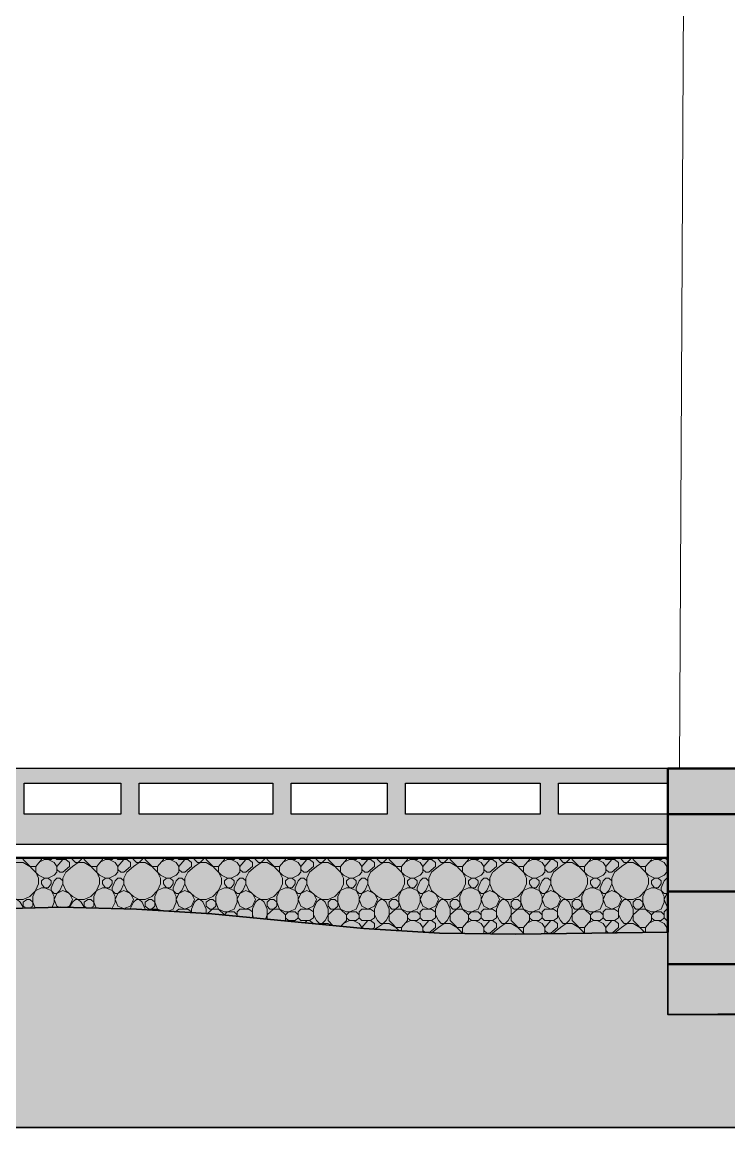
# Model space of a CAD drawing. Header units: millimetres. Extents: x 522330 to 539110, y -796875 to -790495.
# Drawn here: x 525362 to 527682, y -796875 to -793246 of the extents above; entities that cross this region are included whole.
import ezdxf

# ---------------------------------------------------------------- set-up
doc = ezdxf.new("R2010")
doc.units = ezdxf.units.MM
doc.layers.add('A-BAS-___-___-EXI', color=250, linetype='Continuous', lineweight=35)
doc.layers.add('A-POR-___-___-EXI', color=250, linetype='Continuous', lineweight=25)

msp = doc.modelspace()

# ---------------------------------------------------------------- hatches: boundary and pattern name
at = {"layer": 'A-BAS-___-___-EXI', "transparency": 33554636}
msp.add_hatch(color=9, dxfattribs=at).paths.add_polyline_path([(527973.9, -796503.6), (527973.9, -796233.5), (528971.7, -796173.1), (529470.6, -796154), (530000.1, -796154.6), (530468.4, -796163.6), (531466.2, -796195.3), (531965.1, -796198.5), (531965.1, -796500.4), (532457.7, -796500.4), (532457.7, -796198.5), (532956.6, -796220.8), (533455.5, -796230.3), (533954.3, -796217.6), (534453.2, -796185.8), (535023.1, -796139.1), (535203.2, -796125.4), (535451, -796112.7), (535702.1, -796112.7), (535949.9, -796128.6), (536197.8, -796163.6), (536442.5, -796208), (536442.5, -796503.6), (536935, -796500.4), (536935, -795696.4), (536442.5, -795696.4), (536442.5, -795988.8), (532457.7, -795988.8), (532457.7, -795918.1), (532456.4, -795842.6), (532457.7, -795842.6), (532457.7, -795696.4), (531965.1, -795696.4), (531965.1, -795988.8), (527973.9, -795988.8), (527973.9, -795696.4), (527481.4, -795696.4), (527481.4, -795988.8), (523493.4, -795988.8), (523493.4, -795674.2), (523000.8, -795674.2), (523000.8, -796481.3), (523507, -796478.1), (523503.2, -796255.3), (523992.3, -796236.6), (524491.2, -796208), (524990.1, -796169.9), (525237.9, -796157.2), (525489, -796150.9), (525736.8, -796157.2), (525984.7, -796173.1), (526483.6, -796220.8), (526731.5, -796236.6), (526982.5, -796239.8), (527481.4, -796233.5), (527481.4, -796503.6), (527488.6, -796503.6)])
at = {"layer": 'A-BAS-___-___-EXI'}
for points in [[(530000.1, -796873.8), (539110.4, -796873.8), (539110.4, -796116.5), (538736.8, -796090.5), (538485.7, -796068.2), (538117.1, -796061.9), (537815.2, -796071.4), (537624.6, -796090.5), (537608.7, -796020.6), (537510.2, -796020.6), (537341.8, -796023.7), (537157.5, -796033.3), (536979.5, -796026.9), (536935, -796009.1), (536935, -796500.4), (536442.5, -796503.6), (536442.5, -796208), (536197.8, -796163.6), (535949.9, -796128.6), (535702.1, -796112.7), (535451, -796112.7), (535203.2, -796125.4), (534952.1, -796144.5), (534453.2, -796185.8), (533954.3, -796217.6), (533455.5, -796230.3), (532956.6, -796220.8), (532457.7, -796198.5), (532457.7, -796500.4), (531965.1, -796503.6), (531965.1, -796198.5), (531466.2, -796195.3), (530468.4, -796163.6), (529969.5, -796154), (529470.6, -796154), (528971.7, -796173.1), (527973.9, -796233.5), (527973.9, -796503.6), (527481.4, -796503.6), (527481.4, -796233.5), (526982.5, -796239.8), (526731.5, -796236.6), (526483.6, -796220.8), (525984.7, -796173.1), (525736.8, -796157.2), (525489, -796150.9), (525237.9, -796157.2), (524977.1, -796170.9), (524491.2, -796208), (523992.3, -796236.6), (523503.2, -796255.3), (523507, -796478.1), (523000.8, -796481.3), (523000.8, -795988.8), (522921.4, -796017.4), (522845.1, -796030.1), (522768.9, -796020.6), (522613.2, -796023.7), (522578.2, -796014.2), (522511.5, -796014.2), (522387.6, -795963.4), (522359, -795953.8), (522330.4, -795953.8), (522330.4, -796873.8), (527488.6, -796873.8)], [(527925.9, -796503.6), (527973.9, -796503.6), (527973.9, -796500.4), (527488.6, -796503.6)]]:
    msp.add_hatch(color=253, dxfattribs=at).paths.add_polyline_path(points)
at = {"layer": 'A-POR-___-___-EXI', "true_color": 0xc19a82}
h = msp.add_hatch(color=33, dxfattribs=at)
h.paths.add_polyline_path([(524977.1, -795944.3), (527481.4, -795944.3), (527481.4, -795845.8), (527122.3, -795845.8), (527122.3, -795744.1), (527481.4, -795744.1), (527481.4, -795696.4), (523493.8, -795696.4), (523494.6, -795744.1), (523556.9, -795744.1), (523556.9, -795845.8), (523496.3, -795845.8), (523498, -795944.3), (523721.4, -795944.3)])
h.paths.add_polyline_path([(525686, -795845.8), (525368.2, -795845.8), (525368.2, -795744.1), (525686, -795744.1)])
h.paths.add_polyline_path([(523721.4, -795845.8), (523617.3, -795845.8), (523617.3, -795744.1), (523931.9, -795744.1), (523931.9, -795845.8)])
h.paths.add_polyline_path([(524869.3, -795845.8), (524869.3, -795744.1), (525307.9, -795744.1), (525307.9, -795845.8), (524977.1, -795845.8)])
h.paths.add_polyline_path([(526620.2, -795845.8), (526620.2, -795744.1), (527061.9, -795744.1), (527061.9, -795845.8)])
h.paths.add_polyline_path([(526245.3, -795845.8), (526245.3, -795744.1), (526559.9, -795744.1), (526559.9, -795845.8)])
h.paths.add_polyline_path([(524494.4, -795845.8), (524494.4, -795744.1), (524809, -795744.1), (524809, -795845.8)])
h.paths.add_polyline_path([(523992.3, -795845.8), (523992.3, -795744.1), (524434, -795744.1), (524434, -795845.8)])
h.paths.add_polyline_path([(525746.4, -795845.8), (525746.4, -795744.1), (526184.9, -795744.1), (526184.9, -795845.8)])

# ---------------------------------------------------------------- linework, layer by layer
at = {"layer": 'A-BAS-___-___-EXI', "color": 253, "lineweight": 9}
for p, q in [((527519.5, -795696.4), (527481.4, -795696.4)), ((526502.7, -796222), (526502.7, -796220.8))]:
    msp.add_line(p, q, dxfattribs=at)
at = {"layer": 'A-BAS-___-___-EXI'}
for p, q in [((527481.4, -795744.1), (527481.4, -795845.8)), ((525489, -796150.9), (525237.9, -796157.2)), ((525237.9, -796157.2), (525489, -796150.9)), ((525736.8, -796157.2), (525489, -796150.9)), ((525489, -796150.9), (525736.8, -796157.2)), ((525984.7, -796173.1), (525736.8, -796157.2)), ((525736.8, -796157.2), (525984.7, -796173.1)), ((526483.6, -796220.8), (525984.7, -796173.1)), ((525984.7, -796173.1), (526483.6, -796220.8))]:
    msp.add_line(p, q, dxfattribs=at)
at = {"layer": 'A-BAS-___-___-EXI', "color": 8, "lineweight": 50}
for p, q in [((527973.9, -795845.8), (527481.4, -795845.8)), ((527481.4, -796100), (527973.9, -796100)), ((527973.9, -796338.3), (527481.4, -796338.3))]:
    msp.add_line(p, q, dxfattribs=at)
at = {"layer": 'A-BAS-___-___-EXI', "color": 9, "lineweight": 9}
for p, q in [((525415.9, -796004.7), (525435, -795995.1)), ((525616.1, -796004.7), (525635.2, -795995.1)), ((525816.3, -796004.7), (525835.3, -795995.1)), ((526016.5, -796004.7), (526035.5, -795995.1)), ((526216.7, -796004.7), (526235.7, -795995.1)), ((526416.9, -796004.7), (526435.9, -795995.1)), ((526617.1, -796004.7), (526636.1, -795995.1)), ((526817.3, -796004.7), (526836.3, -795995.1)), ((527017.5, -796004.7), (527036.5, -795995.1)), ((527217.6, -796004.7), (527236.7, -795995.1)), ((527319, -796004.5), (527306.6, -795995.1)), ((527408.3, -796017.4), (527427.1, -795995.5)), ((527417.8, -796004.7), (527436.9, -795995.1)), ((527427.4, -795993.2), (527427.4, -795988.8)), ((527430.6, -795988.8), (527434.4, -795992.6)), ((527464.1, -795990.2), (527465.5, -795988.8)), ((527097.3, -796036.1), (527118, -796018.3)), ((527128.7, -796017.4), (527147.7, -796004.7)), ((527481.4, -796030.1), (527478.2, -796026.9)), ((526435.9, -796055.5), (526448.6, -796055.5)), ((526636.1, -796055.5), (526648.8, -796055.5)), ((526648.8, -796055.5), (526667.9, -796046)), ((527036.5, -796055.5), (527049.2, -796055.5)), ((527436.9, -796055.5), (527449.6, -796055.5)), ((526588.5, -796115.9), (526607.5, -796096.8)), ((526118.2, -796185.8), (526118.2, -796157.2)), ((526121.3, -796185.8), (526118.2, -796176.3)), ((526234.1, -796196.9), (526235.7, -796195.3)), ((526254.8, -796198.5), (526248.4, -796195.3)), ((526291.4, -796202.4), (526296.1, -796195.3)), ((526318.4, -796204.9), (526305.6, -796195.3)), ((526416.9, -796204.9), (526435.9, -796195.3)), ((526617.1, -796204.9), (526636.1, -796195.3)), ((526817.3, -796204.9), (526836.3, -796195.3)), ((527017.5, -796204.9), (527036.5, -796195.3)), ((527217.6, -796204.9), (527236.7, -796195.3)), ((527417.8, -796204.9), (527436.9, -796195.3)), ((526683.8, -796233.5), (526677.4, -796227.1)), ((527278, -796227.1), (527286.9, -796235.9)), ((527481.4, -796230.3), (527478.2, -796227.1))]:
    msp.add_line(p, q, dxfattribs=at)
at = {"layer": 'A-BAS-___-___-EXI', "color": 32, "lineweight": 9}
for p, q in [((525469.9, -796875.4), (525469.9, -796873.8)), ((525867.1, -796875.4), (525867.1, -796873.8)), ((525984.7, -796875.4), (525984.7, -796873.8)), ((526105.5, -796875.4), (526105.5, -796873.8)), ((526502.7, -796875.4), (526502.7, -796873.8)), ((526620.2, -796875.4), (526620.2, -796873.8)), ((526741, -796875.4), (526741, -796873.8)), ((527138.2, -796875.4), (527138.2, -796873.8)), ((527255.8, -796875.4), (527255.8, -796873.8)), ((527376.5, -796875.4), (527376.5, -796873.8))]:
    msp.add_line(p, q, dxfattribs=at)
at = {"layer": 'A-BAS-___-___-EXI'}
for points in [[(527481.4, -795944.3), (527481.4, -795988.8), (523493.4, -795988.8), (523493.4, -795674.2), (523000.8, -795674.2), (523000.8, -796481.3), (523507, -796478.1), (523503.2, -796255.3), (523992.3, -796236.6)], [(532457.7, -795842.6), (532457.7, -795696.4), (531965.1, -795696.4), (531965.1, -795988.8), (527973.9, -795988.8), (527973.9, -795696.4), (527481.4, -795696.4)], [(522613.2, -796023.7), (522578.2, -796014.2), (522511.5, -796014.2), (522387.6, -795963.4), (522359, -795953.8), (522330.4, -795953.8), (522330.4, -796873.8), (539110.4, -796873.8), (539110.4, -796116.5), (538736.8, -796090.5)], [(526982.5, -796239.8), (527481.4, -796233.5), (527481.4, -796503.6), (527973.9, -796503.6), (527973.9, -796233.5), (528971.7, -796173.1)], [(528971.7, -796173.1), (527973.9, -796233.5), (527973.9, -796500.4), (527481.4, -796503.6), (527481.4, -796233.5), (526982.5, -796239.8)], [(526483.6, -796220.8), (526731.5, -796236.6), (526982.5, -796239.8)], [(526982.5, -796239.8), (526731.5, -796236.6), (526483.6, -796220.8)]]:
    msp.add_lwpolyline(points, dxfattribs=at)
at = {"layer": 'A-BAS-___-___-EXI', "color": 8, "lineweight": 50, "flags": 128}
for points in [[(523000.8, -795988.8), (523000.8, -795674.2), (523051.7, -795674.2), (523000.8, -795674.2), (523000.8, -795988.8), (527481.4, -795988.8)], [(527481.4, -796233.5), (527481.4, -795988.8), (527481.4, -795944.3), (527481.4, -795845.8), (527481.4, -795744.1), (527481.4, -795696.4), (527973.9, -795696.4), (527973.9, -795988.8), (527973.9, -796233.5)]]:
    msp.add_lwpolyline(points, dxfattribs=at)
at = {"layer": 'A-BAS-___-___-EXI', "color": 9, "lineweight": 9, "flags": 128}
for points in [[(525390.5, -796150.9), (525396.8, -796147.7), (525396.8, -796115.9), (525415.9, -796074.6), (525415.9, -796055.5), (525406.4, -796036.5), (525406.4, -796017.4), (525387.3, -796017.4), (525365.1, -796004.7), (525336.5, -796004.7), (525326.9, -795995.1), (525323.7, -795988.8)], [(525460.4, -796150.9), (525466.7, -796135), (525466.7, -796115.9), (525457.2, -796096.8), (525435, -796087.3), (525425.4, -796074.6), (525425.4, -796065.1), (525435, -796055.5), (525415.9, -796046), (525365.1, -795995.1), (525365.1, -795988.8)], [(525406.4, -796017.4), (525425.4, -795995.1), (525425.4, -795988.8)], [(525431.8, -795988.8), (525435, -795995.1), (525457.2, -795995.1), (525463.6, -795988.8)], [(525435, -796055.5), (525447.7, -796055.5), (525466.7, -796046), (525476.3, -796036.5), (525476.3, -796017.4), (525495.3, -795995.1)], [(525476.3, -796017.4), (525466.7, -796004.7), (525447.7, -795995.1)], [(525495.3, -796065.1), (525485.8, -796055.5), (525476.3, -796055.5), (525466.7, -796065.1), (525457.2, -796087.3), (525457.2, -796096.8), (525466.7, -796106.4), (525476.3, -796106.4), (525485.8, -796096.8), (525495.3, -796074.6), (525495.3, -796055.5), (525504.9, -796036.5), (525527.1, -796017.4), (525546.2, -796004.7), (525555.7, -795995.1), (525558.9, -795988.8)], [(525469.9, -795988.8), (525476.3, -795995.1), (525504.9, -795995.1), (525511.2, -795988.8)], [(525476.3, -796026.9), (525485.8, -796036.5), (525495.3, -796036.5), (525517.6, -796017.4), (525517.6, -796004.7), (525504.9, -795995.1)], [(525590.7, -796150.9), (525597, -796147.7), (525597, -796115.9), (525616.1, -796074.6), (525616.1, -796055.5), (525606.6, -796036.5), (525606.6, -796017.4), (525587.5, -796017.4), (525565.2, -796004.7), (525536.6, -796004.7), (525527.1, -795995.1), (525523.9, -795988.8)], [(525565.2, -795988.8), (525565.2, -795995.1), (525616.1, -796046), (525635.2, -796055.5), (525625.6, -796065.1), (525625.6, -796074.6), (525635.2, -796087.3), (525657.4, -796096.8), (525666.9, -796106.4), (525676.5, -796106.4), (525686, -796096.8), (525695.5, -796074.6), (525695.5, -796055.5), (525705.1, -796036.5), (525727.3, -796017.4), (525746.4, -796004.7), (525755.9, -795995.1), (525759.1, -795988.8)], [(525606.6, -796017.4), (525625.6, -795995.1), (525625.6, -795988.8)], [(525632, -795988.8), (525635.2, -795995.1), (525657.4, -795995.1), (525663.8, -795988.8)], [(525635.2, -796055.5), (525647.9, -796055.5), (525666.9, -796046), (525676.5, -796036.5), (525676.5, -796017.4), (525695.5, -795995.1)], [(525676.5, -796017.4), (525666.9, -796004.7), (525647.9, -795995.1)], [(525670.1, -795988.8), (525676.5, -795995.1), (525705.1, -795995.1), (525711.4, -795988.8)], [(525676.5, -796026.9), (525686, -796036.5), (525695.5, -796036.5), (525717.8, -796017.4), (525717.8, -796004.7), (525705.1, -795995.1)], [(525717.8, -796154), (525727.3, -796135), (525736.8, -796125.4), (525765.4, -796125.4), (525787.7, -796115.9), (525806.7, -796096.8), (525825.8, -796087.3), (525848.1, -796087.3), (525857.6, -796074.6), (525857.6, -796065.1), (525848.1, -796055.5), (525867.1, -796046), (525876.7, -796036.5), (525876.7, -796017.4), (525895.7, -795995.1)], [(525784.6, -796160.3), (525797.2, -796147.7), (525797.2, -796115.9), (525816.3, -796074.6), (525816.3, -796055.5), (525806.7, -796036.5), (525806.7, -796017.4), (525787.7, -796017.4), (525765.4, -796004.7), (525736.8, -796004.7), (525727.3, -795995.1), (525724.1, -795988.8)], [(525848.1, -796055.5), (525835.3, -796055.5), (525816.3, -796046), (525765.4, -795995.1), (525765.4, -795988.8)], [(525806.7, -796017.4), (525825.8, -795995.1), (525825.8, -795988.8)], [(525832.2, -795988.8), (525835.3, -795995.1), (525857.6, -795995.1), (525863.9, -795988.8)], [(525876.7, -796017.4), (525867.1, -796004.7), (525848.1, -795995.1)], [(525895.7, -796065.1), (525886.2, -796055.5), (525876.7, -796055.5), (525867.1, -796065.1), (525857.6, -796087.3), (525857.6, -796096.8), (525867.1, -796106.4), (525876.7, -796106.4), (525886.2, -796096.8), (525895.7, -796074.6), (525895.7, -796055.5), (525905.3, -796036.5), (525927.5, -796017.4), (525946.6, -796004.7), (525956.1, -795995.1), (525959.3, -795988.8)], [(525870.3, -795988.8), (525876.7, -795995.1), (525905.3, -795995.1), (525911.6, -795988.8)], [(525876.7, -796026.9), (525886.2, -796036.5), (525895.7, -796036.5), (525918, -796017.4), (525918, -796004.7), (525905.3, -795995.1)], [(525924.3, -795988.8), (525927.5, -795995.1), (525937, -796004.7), (525965.6, -796004.7), (525987.9, -796017.4), (526006.9, -796017.4), (526006.9, -796036.5)], [(525965.6, -795988.8), (525965.6, -795995.1), (526016.5, -796046), (526035.5, -796055.5), (526026, -796065.1), (526026, -796074.6), (526035.5, -796087.3), (526057.8, -796096.8), (526057.8, -796087.3), (526067.3, -796065.1), (526076.9, -796055.5), (526086.4, -796055.5), (526095.9, -796065.1)], [(526006.9, -796017.4), (526026, -795995.1), (526026, -795988.8)], [(526032.4, -795988.8), (526035.5, -795995.1), (526057.8, -795995.1), (526064.1, -795988.8)], [(526035.5, -796055.5), (526048.3, -796055.5), (526067.3, -796046), (526076.9, -796036.5), (526076.9, -796017.4), (526095.9, -795995.1)], [(526076.9, -796017.4), (526067.3, -796004.7), (526048.3, -795995.1)], [(526070.5, -795988.8), (526076.9, -795995.1), (526105.5, -795995.1), (526111.8, -795988.8)], [(526076.9, -796026.9), (526086.4, -796036.5), (526095.9, -796036.5), (526118.2, -796017.4), (526118.2, -796004.7), (526105.5, -795995.1)], [(526095.9, -796055.5), (526105.5, -796036.5), (526127.7, -796017.4), (526146.8, -796004.7), (526156.3, -795995.1), (526159.5, -795988.8)], [(526118.4, -796156.6), (526127.7, -796135), (526137.2, -796125.4), (526165.8, -796125.4), (526188.1, -796115.9), (526207.1, -796096.8), (526226.2, -796087.3), (526248.4, -796087.3), (526258, -796074.6), (526258, -796065.1), (526248.4, -796055.5), (526267.5, -796046), (526277, -796036.5), (526277, -796017.4), (526296.1, -795995.1)], [(526197.6, -796146.9), (526197.6, -796115.9), (526216.7, -796074.6), (526216.7, -796055.5), (526207.1, -796036.5), (526207.1, -796017.4), (526188.1, -796017.4), (526165.8, -796004.7), (526137.2, -796004.7), (526127.7, -795995.1), (526124.5, -795988.8)], [(526248.4, -796055.5), (526235.7, -796055.5), (526216.7, -796046), (526165.8, -795995.1), (526165.8, -795988.8)], [(526207.1, -796017.4), (526226.2, -795995.1), (526226.2, -795988.8)], [(526226.2, -796185.8), (526235.7, -796195.3), (526258, -796195.3), (526267.5, -796185.8), (526277, -796195.3), (526305.6, -796195.3), (526318.4, -796185.8), (526318.4, -796157.2), (526327.9, -796135), (526337.4, -796125.4), (526366, -796125.4), (526388.3, -796115.9), (526407.3, -796096.8), (526426.4, -796087.3), (526448.6, -796087.3), (526458.2, -796074.6), (526458.2, -796065.1), (526448.6, -796055.5), (526467.7, -796046), (526477.2, -796036.5), (526477.2, -796017.4), (526496.3, -795995.1)], [(526232.6, -795988.8), (526235.7, -795995.1), (526258, -795995.1), (526264.3, -795988.8)], [(526277, -796017.4), (526267.5, -796004.7), (526248.4, -795995.1)], [(526270.7, -795988.8), (526277, -795995.1), (526305.6, -795995.1), (526312, -795988.8)], [(526277, -796026.9), (526286.6, -796036.5), (526296.1, -796036.5), (526318.4, -796017.4), (526318.4, -796004.7), (526305.6, -795995.1)], [(526324.7, -795988.8), (526327.9, -795995.1), (526337.4, -796004.7), (526366, -796004.7), (526388.3, -796017.4), (526407.3, -796017.4), (526407.3, -796036.5), (526416.9, -796055.5), (526416.9, -796074.6)], [(526347, -796004.7), (526356.5, -795995.1), (526359.7, -795988.8)], [(526426.4, -796074.6), (526426.4, -796065.1), (526435.9, -796055.5), (526416.9, -796046), (526366, -795995.1), (526366, -795988.8)], [(526407.3, -796017.4), (526426.4, -795995.1), (526426.4, -795988.8)], [(526432.8, -795988.8), (526435.9, -795995.1), (526458.2, -795995.1), (526464.5, -795988.8)], [(526477.2, -796017.4), (526467.7, -796004.7), (526448.6, -795995.1)], [(526559.9, -795988.8), (526556.7, -795995.1), (526547.2, -796004.7), (526528.1, -796017.4), (526505.8, -796036.5), (526496.3, -796055.5), (526496.3, -796074.6), (526486.8, -796096.8), (526477.2, -796106.4), (526467.7, -796106.4), (526458.2, -796096.8), (526458.2, -796087.6)], [(526470.9, -795988.8), (526477.2, -795995.1), (526505.8, -795995.1), (526512.2, -795988.8)], [(526477.2, -796026.9), (526486.8, -796036.5), (526496.3, -796036.5), (526518.6, -796017.4), (526518.6, -796004.7), (526505.8, -795995.1)], [(526545.6, -796205.9), (526547.2, -796204.9), (526556.7, -796195.3), (526566.2, -796176.3), (526598, -796147.7), (526598, -796115.9), (526617.1, -796074.6), (526617.1, -796055.5), (526607.5, -796036.5), (526607.5, -796017.4), (526588.5, -796017.4), (526566.2, -796004.7), (526537.6, -796004.7), (526528.1, -795995.1), (526524.9, -795988.8)], [(526607.5, -796217.6), (526626.6, -796195.3), (526626.6, -796176.3), (526636.1, -796166.7), (526658.4, -796157.2), (526667.9, -796135), (526667.9, -796115.9), (526658.4, -796096.8), (526636.1, -796087.3), (526626.6, -796074.6), (526626.6, -796065.1), (526636.1, -796055.5), (526617.1, -796046), (526566.2, -795995.1), (526566.2, -795988.8)], [(526607.5, -796017.4), (526626.6, -795995.1), (526626.6, -795988.8)], [(526632.9, -795988.8), (526636.1, -795995.1), (526658.4, -795995.1), (526664.7, -795988.8)], [(526677.4, -796017.4), (526667.9, -796004.7), (526648.8, -795995.1)], [(526667.9, -796046), (526677.4, -796036.5), (526677.4, -796017.4), (526696.5, -795995.1)], [(526671.1, -795988.8), (526677.4, -795995.1), (526706, -795995.1), (526712.4, -795988.8)], [(526677.4, -796026.9), (526687, -796036.5), (526696.5, -796036.5), (526718.7, -796017.4), (526718.7, -796004.7), (526706, -795995.1)], [(526725.1, -795988.8), (526728.3, -795995.1), (526737.8, -796004.7), (526766.4, -796004.7), (526788.7, -796017.4), (526807.7, -796017.4), (526807.7, -796036.5)], [(526747.3, -796004.7), (526756.9, -795995.1), (526760.1, -795988.8)], [(526849, -796055.5), (526836.3, -796055.5), (526817.3, -796046), (526766.4, -795995.1), (526766.4, -795988.8)], [(526807.7, -796017.4), (526826.8, -795995.1), (526826.8, -795988.8)], [(526830, -795988.8), (526836.3, -795995.1), (526858.6, -795995.1), (526864.9, -795988.8)], [(526858.6, -796065.1), (526849, -796055.5), (526868.1, -796046), (526877.6, -796036.5), (526877.6, -796017.4), (526896.7, -795995.1)], [(526877.6, -796017.4), (526868.1, -796004.7), (526849, -795995.1)], [(526868.1, -796185.8), (526877.6, -796195.3), (526906.2, -796195.3), (526918.9, -796185.8), (526918.9, -796157.2), (526928.5, -796135), (526938, -796125.4), (526966.6, -796125.4), (526988.9, -796115.9), (527007.9, -796096.8), (527027, -796087.3), (527049.2, -796087.3), (527058.8, -796074.6), (527058.8, -796065.1), (527049.2, -796055.5), (527068.3, -796046), (527077.8, -796036.5), (527077.8, -796017.4), (527096.9, -795995.1)], [(526871.3, -795988.8), (526877.6, -795995.1), (526906.2, -795995.1), (526912.6, -795988.8)], [(526896.8, -796036.3), (526918.9, -796017.4), (526918.9, -796004.7), (526906.2, -795995.1)], [(526906.2, -796238.9), (526906.2, -796236.6), (526928.5, -796217.6), (526947.5, -796204.9), (526957.1, -796195.3), (526966.6, -796176.3), (526998.4, -796147.7), (526998.4, -796115.9), (527017.5, -796074.6), (527017.5, -796055.5), (527007.9, -796036.5), (527007.9, -796017.4), (526988.9, -796017.4), (526966.6, -796004.7), (526938, -796004.7), (526928.5, -795995.1), (526925.3, -795988.8)], [(526947.5, -796004.7), (526957.1, -795995.1), (526960.3, -795988.8)], [(527017.4, -796045.9), (526966.6, -795995.1), (526966.6, -795988.8)], [(527007.9, -796017.4), (527027, -795995.1), (527027, -795988.8)], [(527030.2, -795988.8), (527036.5, -795995.1), (527058.8, -795995.1), (527065.1, -795988.8)], [(527077.8, -796017.4), (527068.3, -796004.7), (527049.2, -795995.1)], [(527071.5, -795988.8), (527077.8, -795995.1), (527106.4, -795995.1), (527112.8, -795988.8)], [(527119.1, -796017.4), (527119.1, -796004.7), (527106.4, -795995.1)], [(527125.5, -795988.8), (527128.7, -795995.1), (527138.2, -796004.7), (527166.8, -796004.7), (527188.5, -796017.1)], [(527147.7, -796004.7), (527157.3, -795995.1), (527160.4, -795988.8)], [(527166.8, -795988.8), (527166.8, -795995.1), (527217.6, -796046), (527236.7, -796055.5), (527249.4, -796055.5), (527268.5, -796046), (527278, -796036.5)], [(527208.1, -796017.4), (527227.2, -795995.1), (527227.2, -795988.8)], [(527230.4, -795988.8), (527236.7, -795995.1), (527259, -795995.1), (527265.3, -795988.8)], [(527278, -796017.4), (527268.5, -796004.7), (527249.4, -795995.1)], [(527271.7, -795988.8), (527278, -795995.1), (527306.6, -795995.1), (527313, -795988.8)], [(527278, -796036.1), (527278, -796017.4), (527297.1, -795995.1)], [(527307.7, -796235.7), (527328.9, -796217.6), (527347.9, -796204.9), (527357.5, -796195.3), (527367, -796176.3), (527398.8, -796147.7), (527398.8, -796115.9), (527417.8, -796074.6), (527417.8, -796055.5), (527408.3, -796036.5), (527408.3, -796017.4), (527389.2, -796017.4), (527367, -796004.7), (527338.4, -796004.7), (527328.9, -795995.1), (527325.7, -795988.8)], [(527360.6, -795988.8), (527357.5, -795995.1), (527347.9, -796004.7)], [(527408.3, -796217.6), (527427.4, -796195.3), (527427.4, -796176.3), (527436.9, -796166.7), (527459.1, -796157.2), (527468.7, -796135), (527468.7, -796115.9), (527459.1, -796096.8), (527436.9, -796087.3), (527427.4, -796074.6), (527427.4, -796065.1), (527436.9, -796055.5), (527417.8, -796046), (527367, -795995.1), (527367, -795988.8)], [(527436.9, -795995.1), (527459.1, -795995.1), (527463.3, -795991)], [(527478.2, -796017.4), (527468.7, -796004.7), (527449.6, -795995.1)], [(527475.1, -795992), (527478.2, -795995.1), (527481.4, -795995.1)], [(525969.9, -796172.1), (525997.4, -796147.7), (525997.4, -796115.9), (526016.5, -796074.6), (526016.5, -796055.5), (526006.9, -796036.5)], [(526267.5, -796106.4), (526277, -796106.4), (526286.6, -796096.8), (526296.1, -796074.6), (526296.1, -796055.5), (526305.6, -796036.5), (526327.9, -796017.4), (526347, -796004.7)], [(526696.1, -796064.6), (526687, -796055.5), (526677.4, -796055.5), (526667.9, -796065.1), (526658.4, -796087.3), (526658.4, -796096.8), (526667.9, -796106.4), (526677.4, -796106.4), (526687, -796096.8), (526696.5, -796074.6), (526696.5, -796055.5), (526706, -796036.5), (526728.3, -796017.4), (526747.3, -796004.7)], [(526798.2, -796147.6), (526798.2, -796115.9), (526817.3, -796074.6), (526817.3, -796055.5), (526807.7, -796036.5)], [(526868.1, -796065.1), (526858.6, -796087.3), (526858.6, -796096.8), (526868.1, -796106.4), (526877.6, -796106.4), (526887.2, -796096.8), (526896.7, -796074.6), (526896.7, -796055.5), (526906.2, -796036.5)], [(526877.6, -796026.9), (526887.2, -796036.5), (526896.7, -796036.5)], [(526907.4, -796035.5), (526928.5, -796017.4), (526947.5, -796004.7)], [(527058.8, -796087.3), (527058.8, -796096.8), (527068.3, -796106.4), (527077.8, -796106.4), (527087.4, -796096.8), (527096.9, -796074.6), (527096.9, -796055.5), (527106.4, -796036.5), (527128.6, -796017.5)], [(527078.6, -796027.7), (527087.4, -796036.5), (527096.9, -796036.5)], [(527106.4, -796238.2), (527106.4, -796236.6), (527128.7, -796217.6), (527147.7, -796204.9), (527157.3, -796195.3), (527166.8, -796176.3), (527198.6, -796147.7), (527198.6, -796115.9), (527217.6, -796074.6), (527217.6, -796055.5), (527208.1, -796036.5), (527208.1, -796017.4), (527189, -796017.4)], [(527227.2, -796185.8), (527236.7, -796195.3), (527259, -796195.3), (527268.5, -796185.8), (527278, -796195.3), (527306.6, -796195.3), (527319.3, -796185.8), (527319.3, -796157.2), (527328.9, -796135), (527338.4, -796125.4), (527367, -796125.4), (527389.2, -796115.9), (527408.3, -796096.8), (527427.4, -796087.3), (527449.6, -796087.3), (527459.1, -796074.6), (527459.1, -796065.1), (527449.6, -796055.5), (527468.7, -796046), (527478.2, -796036.5), (527478.2, -796017.4), (527481.4, -796014.2)], [(527346.9, -796005.3), (527328.9, -796017.4), (527306.6, -796036.5), (527297.1, -796055.5), (527297.1, -796074.6), (527287.6, -796096.8), (527278, -796106.4), (527268.5, -796106.4), (527259, -796096.8), (527259, -796087.3), (527268.5, -796065.1), (527277.3, -796056.2)], [(527278, -796026.9), (527287.6, -796036.5), (527297.1, -796036.5), (527319.3, -796017.4), (527319.3, -796004.7)], [(525365.1, -796150.9), (525355.5, -796135), (525346, -796125.4), (525326.9, -796115.9), (525304.7, -796096.8), (525295.1, -796074.6)], [(525317.4, -796154), (525326.9, -796135), (525336.5, -796125.4), (525365.1, -796125.4), (525387.3, -796115.9), (525406.4, -796096.8), (525425.4, -796087.3), (525447.7, -796087.3), (525457.2, -796074.6), (525457.2, -796065.1), (525447.7, -796055.5)], [(525565.2, -796150.9), (525555.7, -796135), (525546.2, -796125.4), (525527.1, -796115.9), (525504.9, -796096.8), (525495.3, -796074.6)], [(525517.6, -796150.9), (525527.1, -796135), (525536.6, -796125.4), (525565.2, -796125.4), (525587.5, -796115.9), (525606.6, -796096.8), (525625.6, -796087.3), (525647.9, -796087.3), (525657.4, -796074.6), (525657.4, -796065.1), (525647.9, -796055.5)], [(525657.4, -796154), (525666.9, -796135), (525666.9, -796115.9), (525657.4, -796096.8), (525657.4, -796087.3), (525666.9, -796065.1), (525676.5, -796055.5), (525686, -796055.5), (525695.5, -796065.1)], [(525765.4, -796157.2), (525755.9, -796135), (525746.4, -796125.4), (525727.3, -796115.9), (525705.1, -796096.8), (525695.5, -796074.6)], [(525841.7, -796163.6), (525857.6, -796157.2), (525867.1, -796135), (525867.1, -796115.9), (525857.6, -796096.8), (525835.3, -796087.3), (525825.8, -796074.6), (525825.8, -796065.1), (525835.3, -796055.5)], [(525926.7, -796115.2), (525905.3, -796096.8), (525895.7, -796074.6)], [(525918, -796168.8), (525918, -796157.2), (525927.5, -796135), (525937, -796125.4), (525965.6, -796125.4), (525987.9, -796115.9), (526006.9, -796096.8), (526026, -796087.3), (526048.3, -796087.3), (526057.8, -796074.6), (526057.8, -796065.1), (526048.3, -796055.5)], [(526035.5, -796166.7), (526057.8, -796157.2), (526067.3, -796135), (526067.3, -796115.9), (526057.8, -796096.8), (526067.3, -796106.4), (526076.9, -796106.4), (526086.4, -796096.8), (526095.9, -796074.6), (526095.9, -796055.5)], [(526127.7, -796115.9), (526105.5, -796096.8), (526095.9, -796074.6)], [(526226.2, -796195.3), (526226.2, -796176.3), (526235.7, -796166.7), (526258, -796157.2), (526267.5, -796135), (526267.5, -796115.9), (526258, -796096.8), (526235.7, -796087.3), (526226.2, -796074.6), (526226.2, -796065.1), (526235.7, -796055.5)], [(526296.1, -796065.1), (526286.6, -796055.5), (526277, -796055.5), (526267.5, -796065.1), (526258, -796087.3)], [(526327.9, -796115.9), (526305.6, -796096.8), (526296.1, -796074.6)], [(526416.5, -796075.4), (526397.8, -796115.9), (526397.8, -796147.7), (526366, -796176.3), (526356.5, -796195.3), (526347, -796204.9), (526344.4, -796207.5)], [(526408.2, -796213.6), (526426.4, -796195.3), (526426.4, -796176.3), (526435.9, -796166.7), (526458.2, -796157.2), (526467.7, -796135), (526467.7, -796115.9), (526458.2, -796096.8), (526435.9, -796087.3), (526426.4, -796074.6)], [(526458.2, -796087.3), (526467.7, -796065.1), (526477.2, -796055.5), (526486.8, -796055.5), (526496.3, -796065.1)], [(526528.1, -796115.9), (526505.8, -796096.8), (526496.3, -796074.6)], [(526608.7, -796096.3), (526626.6, -796087.3), (526648.8, -796087.3), (526658.4, -796074.6), (526658.4, -796065.1), (526649.8, -796056.4)], [(526728.3, -796115.9), (526706, -796096.8), (526696.5, -796074.6)], [(526788.7, -796115.9), (526807.7, -796096.8), (526826.8, -796087.3), (526849, -796087.3), (526858.6, -796074.6), (526858.6, -796065.5)], [(526807.7, -796217.6), (526826.8, -796195.3), (526826.8, -796176.3), (526836.3, -796166.7), (526858.6, -796157.2), (526868.1, -796135), (526868.1, -796115.9), (526858.6, -796096.8), (526836.3, -796087.3), (526826.8, -796074.6), (526826.8, -796065.1), (526836.3, -796055.5)], [(526896.7, -796065.1), (526887.2, -796055.5), (526877.6, -796055.5), (526868.9, -796064.2)], [(526957.1, -796135), (526947.5, -796125.4), (526928.5, -796115.9), (526906.2, -796096.8), (526896.7, -796074.6)], [(527007.9, -796217.6), (527027, -796195.3), (527027, -796176.3), (527036.5, -796166.7), (527058.8, -796157.2), (527068.3, -796135), (527068.3, -796115.9), (527058.8, -796096.8), (527036.5, -796087.3), (527027, -796074.6), (527027, -796065.1), (527036.5, -796055.5), (527017.5, -796046)], [(527027, -796185.8), (527036.5, -796195.3), (527058.8, -796195.3), (527068.3, -796185.8), (527077.8, -796195.3), (527106.4, -796195.3), (527119.1, -796185.8), (527119.1, -796157.2), (527128.7, -796135), (527138.2, -796125.4), (527166.8, -796125.4), (527189, -796115.9), (527208.1, -796096.8), (527227.2, -796087.3), (527249.4, -796087.3), (527259, -796074.6), (527259, -796065.1), (527249.4, -796055.5)], [(527096.9, -796065.1), (527087.4, -796055.5), (527077.8, -796055.5), (527068.3, -796065.1), (527058.9, -796087)], [(527128.7, -796115.9), (527106.4, -796096.8), (527096.9, -796074.6)], [(527208.1, -796217.6), (527227.2, -796195.3), (527227.2, -796176.3), (527236.7, -796166.7), (527259, -796157.2), (527268.5, -796135), (527268.5, -796115.9), (527259, -796096.8), (527236.7, -796087.3), (527227.2, -796074.6), (527227.2, -796065.1), (527236.7, -796055.5)], [(527278, -796055.5), (527287.6, -796055.5), (527297.1, -796065.1)], [(527405.1, -796233.5), (527367, -796195.3), (527367, -796157.2), (527357.5, -796135), (527347.9, -796125.4), (527328.9, -796115.9), (527306.6, -796096.8), (527297.1, -796074.6)], [(527481.4, -796147.7), (527478.2, -796147.7), (527468.7, -796125.4), (527478.2, -796106.4), (527481.4, -796103.2), (527478.2, -796106.4), (527468.7, -796106.4), (527459.1, -796096.8), (527459.1, -796087.3), (527468.7, -796065.1), (527478.2, -796055.5), (527481.4, -796055.5)], [(525484.8, -796150.5), (525476.3, -796147.7), (525466.7, -796125.4), (525476.3, -796106.4), (525495.3, -796096.8), (525517.6, -796106.4)], [(525508, -796150.9), (525517.6, -796147.7), (525527.1, -796125.4), (525517.6, -796106.4), (525495.3, -796096.8)], [(525692.4, -796154), (525676.5, -796147.7), (525666.9, -796125.4), (525676.5, -796106.4), (525695.5, -796096.8)], [(525698.7, -796154), (525717.8, -796147.7), (525727.3, -796125.4), (525717.8, -796106.4), (525695.5, -796096.8), (525717.8, -796106.4)], [(525918, -796106.4), (525895.7, -796096.8), (525918, -796106.4), (525927.5, -796125.4), (525918, -796147.7), (525895.7, -796157.2), (525876.7, -796147.7), (525867.1, -796125.4), (525876.7, -796106.4), (525895.7, -796096.8)], [(526118.2, -796106.4), (526095.9, -796096.8), (526118.2, -796106.4), (526127.7, -796125.4), (526118.2, -796147.7), (526095.9, -796157.2), (526076.9, -796147.7), (526067.3, -796125.4)], [(526067.4, -796125.3), (526076.9, -796106.4), (526095.9, -796096.8)], [(526258, -796088.3), (526258, -796096.8), (526267.2, -796106)], [(526318.4, -796106.4), (526296.1, -796096.8), (526318.4, -796106.4), (526327.9, -796125.4), (526318.4, -796147.7), (526296.1, -796157.2), (526277, -796147.7), (526267.5, -796125.4), (526277, -796106.4), (526296.1, -796096.8)], [(526519, -796107.3), (526528.1, -796125.4), (526518.6, -796147.7), (526496.3, -796157.2), (526477.2, -796147.7), (526467.7, -796125.4), (526477.2, -796106.4), (526496.3, -796096.8)], [(526718.7, -796106.4), (526696.5, -796096.8), (526718.7, -796106.4), (526728.3, -796125.4), (526718.7, -796147.7), (526696.5, -796157.2), (526677.4, -796147.7), (526667.9, -796125.4), (526677.4, -796106.4), (526696.5, -796096.8)], [(526918.9, -796106.4), (526896.7, -796096.8), (526918.9, -796106.4), (526928.5, -796125.4), (526918.9, -796147.7), (526896.7, -796157.2), (526877.6, -796147.7), (526868.1, -796125.4), (526877.6, -796106.4), (526896.7, -796096.8)], [(527119.1, -796106.4), (527096.9, -796096.8), (527119.1, -796106.4), (527128.7, -796125.4), (527119.1, -796147.7), (527096.9, -796157.2), (527077.8, -796147.7), (527068.3, -796125.4)], [(527068.4, -796125.3), (527077.8, -796106.4), (527096.9, -796096.8)], [(527319.3, -796106.4), (527297.1, -796096.8), (527319.3, -796106.4), (527328.9, -796125.4), (527319.3, -796147.7), (527297.1, -796157.2), (527278, -796147.7), (527268.5, -796125.4), (527278, -796106.4), (527297.1, -796096.8)], [(525371.4, -796150.9), (525365.1, -796147.7), (525365.1, -796135), (525377.8, -796125.4), (525387.3, -796125.4), (525396.8, -796135), (525403.2, -796150.9)], [(525571.6, -796150.9), (525565.2, -796147.7), (525565.2, -796135), (525578, -796125.4), (525587.5, -796125.4), (525597, -796135), (525603.4, -796150.9)], [(525809.9, -796160.4), (525806.7, -796157.2), (525778.2, -796157.2), (525765.4, -796147.7), (525765.4, -796135), (525778.2, -796125.4), (525787.7, -796125.4)], [(525788.7, -796126.5), (525797.2, -796135), (525806.7, -796157.2), (525816.3, -796160.4)], [(525956.1, -796135), (525946.6, -796125.4), (525927.5, -796115.9)], [(525965.6, -796171.9), (525965.6, -796157.2), (525956.5, -796136)], [(525965.6, -796135), (525978.3, -796125.4), (525987.9, -796125.4), (525997.4, -796135), (526006.9, -796157.2), (526026, -796166.7), (526057.8, -796166.7), (526067.3, -796176.3)], [(526035.4, -796166.8), (526026, -796176.3), (526006.9, -796157.2), (525978.3, -796157.2), (525965.6, -796147.7), (525965.6, -796135.1)], [(526165.8, -796190.4), (526165.8, -796157.2), (526156.3, -796135), (526146.8, -796125.4), (526127.7, -796115.9)], [(526160.4, -796189.9), (526165.8, -796176.3), (526197.6, -796147.7)], [(526226.2, -796176.3), (526207.1, -796157.2), (526175.4, -796157.2), (526165.8, -796147.7), (526165.8, -796135), (526175.4, -796125.4), (526188.1, -796125.4), (526197.6, -796135), (526207.1, -796157.2), (526226.2, -796166.7), (526258, -796166.7), (526267.5, -796176.3)], [(526381.7, -796211), (526366, -796195.3), (526366, -796157.2), (526356.5, -796135), (526347, -796125.4), (526327.9, -796115.9)], [(526426.4, -796176.3), (526407.3, -796157.2), (526375.6, -796157.2), (526366, -796147.7), (526366, -796135), (526375.6, -796125.4), (526388.3, -796125.4), (526397.8, -796135), (526407.3, -796157.2), (526426.4, -796166.7), (526458.2, -796166.7), (526467.7, -796176.3)], [(526467.7, -796185.8), (526477.2, -796195.3), (526505.8, -796195.3), (526518.6, -796185.8), (526518.6, -796157.2), (526528.1, -796135), (526537.6, -796125.4), (526566.2, -796125.4), (526588.5, -796115.9)], [(526599, -796228.2), (526566.2, -796195.3), (526566.2, -796157.2), (526556.7, -796135), (526547.2, -796125.4), (526528.1, -796115.9)], [(526626.6, -796176.3), (526607.5, -796157.2), (526575.8, -796157.2), (526566.2, -796147.7), (526566.2, -796135), (526575.8, -796125.4), (526588.5, -796125.4), (526598, -796135), (526607.5, -796157.2), (526626.6, -796166.7), (526658.4, -796166.7), (526667.9, -796176.3)], [(526626.6, -796185.8), (526636.1, -796195.3), (526658.4, -796195.3), (526667.9, -796185.8), (526677.4, -796195.3), (526706, -796195.3), (526718.7, -796185.8), (526718.7, -796157.2), (526728.3, -796135), (526737.8, -796125.4), (526766.4, -796125.4), (526788.7, -796115.9)], [(526709.2, -796233.5), (526728.3, -796217.6), (526747.3, -796204.9), (526756.9, -796195.3), (526766.4, -796176.3), (526798.2, -796147.7)], [(526808.7, -796237.6), (526766.4, -796195.3), (526766.4, -796157.2), (526756.9, -796135), (526747.3, -796125.4), (526728.3, -796115.9)], [(526826.8, -796176.3), (526807.7, -796157.2), (526775.9, -796157.2), (526766.4, -796147.7), (526766.4, -796135), (526775.9, -796125.4), (526788.7, -796125.4), (526798.2, -796135), (526807.7, -796157.2), (526826.8, -796166.7), (526858.6, -796166.7), (526868.1, -796176.3)], [(527010.7, -796239.5), (526966.6, -796195.3), (526966.6, -796157.2), (526957.1, -796135)], [(526975.1, -796156.1), (526966.6, -796147.7), (526966.6, -796135), (526976.1, -796125.4), (526988.9, -796125.4), (526998.4, -796135), (527007.9, -796157.2), (527027, -796166.7), (527058.8, -796166.7), (527068.3, -796176.3)], [(527208.4, -796236.9), (527166.8, -796195.3), (527166.8, -796157.2), (527157.3, -796135), (527147.7, -796125.4), (527128.7, -796115.9)], [(527166.8, -796147.1), (527166.8, -796135), (527176.3, -796125.4), (527189, -796125.4), (527198.6, -796135), (527208.1, -796157.2), (527227.2, -796166.7), (527259, -796166.7), (527268.5, -796176.3)], [(527227.2, -796176.3), (527208.1, -796157.2), (527176.3, -796157.2), (527166.8, -796147.7)], [(527427.4, -796176.3), (527408.3, -796157.2), (527376.5, -796157.2), (527367, -796147.7), (527367, -796135), (527376.5, -796125.4), (527389.2, -796125.4), (527398.8, -796135), (527408.3, -796157.2), (527427.4, -796166.7), (527459.1, -796166.7), (527468.7, -796176.3)], [(525867.1, -796165.6), (525867.1, -796163.6), (525876.7, -796157.2), (525905.3, -796157.2), (525918, -796166.7)], [(526067.3, -796181), (526067.3, -796166.7), (526076.9, -796157.2), (526105.5, -796157.2), (526118.2, -796166.7)], [(526267.5, -796185.8), (526267.5, -796166.7), (526277, -796157.2), (526305.6, -796157.2), (526318.4, -796166.7)], [(526318.4, -796176.3), (526327.9, -796195.3), (526337.4, -796204.9), (526366, -796204.9), (526377.5, -796210.6)], [(526426.4, -796185.8), (526435.9, -796195.3), (526458.2, -796195.3), (526467.7, -796185.8), (526467.7, -796166.7), (526477.2, -796157.2), (526505.8, -796157.2), (526518.6, -796166.7)], [(526518.6, -796176.3), (526528.1, -796195.3), (526537.6, -796204.9), (526566.2, -796204.9), (526588.5, -796217.6), (526607.5, -796217.6), (526607.5, -796228.7)], [(526667.9, -796185.8), (526667.9, -796166.7), (526677.4, -796157.2), (526706, -796157.2), (526718.1, -796166.2)], [(526718.7, -796176.3), (526728.3, -796195.3), (526737.8, -796204.9), (526766.4, -796204.9), (526788.7, -796217.6)], [(526859.6, -796194.3), (526868.1, -796185.8), (526868.1, -796166.7), (526877.6, -796157.2), (526906.2, -796157.2), (526918.9, -796166.7)], [(526918.9, -796176.3), (526928.5, -796195.3), (526938, -796204.9), (526966.6, -796204.9), (526988.9, -796217.6), (527007.9, -796217.6), (527007.9, -796236.6), (527010.7, -796239.5)], [(527027, -796176.3), (527007.9, -796157.2), (526976.1, -796157.2)], [(527068.3, -796185.8), (527068.3, -796166.7), (527077.8, -796157.2), (527106.4, -796157.2), (527119.1, -796166.7)], [(527119.1, -796176.3), (527128.7, -796195.3), (527138.2, -796204.9), (527166.8, -796204.9), (527189, -796217.6), (527208.1, -796217.6), (527208.1, -796236.6)], [(527268.5, -796185.8), (527268.5, -796166.7), (527278, -796157.2), (527306.6, -796157.2), (527319.3, -796166.7)], [(527319.3, -796176.3), (527328.9, -796195.3), (527338.4, -796204.9), (527367, -796204.9), (527389.2, -796217.6), (527408.3, -796217.6), (527408.3, -796233.5)], [(527468.7, -796185.8), (527468.7, -796166.7), (527478.2, -796157.2), (527481.4, -796157.2)], [(526477.2, -796217.6), (526467.7, -796204.9), (526448.6, -796195.3)], [(526477.2, -796220.2), (526477.2, -796217.6), (526496.3, -796195.3)], [(526511.1, -796222.5), (526518.6, -796217.6), (526518.6, -796204.9), (526505.8, -796195.3)], [(526519.8, -796223.1), (526528.1, -796217.6), (526544.6, -796206.6)], [(526677.4, -796217.6), (526667.9, -796204.9), (526648.8, -796195.3)], [(526677.4, -796233.2), (526677.4, -796217.6), (526696.5, -796195.3)], [(526699.7, -796233.5), (526718.7, -796217.6), (526718.7, -796204.9), (526706, -796195.3)], [(526789.1, -796217.6), (526807.7, -796217.6), (526807.7, -796236.6)], [(526826.8, -796185.8), (526836.3, -796195.3), (526858.6, -796195.3)], [(526877.6, -796217.6), (526868.1, -796204.9), (526849, -796195.3)], [(526875.8, -796238.5), (526877.6, -796236.6), (526877.6, -796217.6), (526896.7, -796195.3)], [(526877.6, -796227.1), (526887.2, -796236.6), (526896.7, -796236.6), (526918.9, -796217.6), (526918.9, -796204.9), (526906.2, -796195.3)], [(527077.8, -796217.6), (527068.3, -796204.9), (527049.2, -796195.3)], [(527075.8, -796238.6), (527077.8, -796236.6), (527077.8, -796217.6), (527096.9, -796195.3)], [(527077.8, -796227.1), (527087.4, -796236.6), (527096.9, -796236.6), (527119.1, -796217.6), (527119.1, -796204.9), (527106.4, -796195.3)], [(527278, -796217.6), (527268.5, -796204.9), (527249.4, -796195.3)], [(527278, -796236.1), (527278, -796217.6), (527297.1, -796195.3)], [(527298.1, -796235.8), (527319.3, -796217.6), (527319.3, -796204.9), (527306.6, -796195.3)], [(527427.4, -796185.8), (527436.9, -796195.3), (527459.1, -796195.3), (527468.7, -796185.8), (527478.2, -796195.3), (527481.4, -796195.3)], [(527478.2, -796217.6), (527468.7, -796204.9), (527449.6, -796195.3)], [(527478.2, -796233.5), (527478.2, -796217.6), (527481.4, -796214.4)]]:
    msp.add_lwpolyline(points, dxfattribs=at)
msp.add_lwpolyline([(526518.6, -796106.4), (526496.3, -796096.8)], close=True, dxfattribs=at)
at = {"layer": 'A-POR-___-___-EXI', "color": 38, "lineweight": 15}
msp.add_line((527532.2, -793170.2), (527519.5, -795696.4), dxfattribs=at)
at = {"layer": 'A-POR-___-___-EXI'}
for points in [[(527481.4, -795944.3), (527481.4, -795845.8), (527122.3, -795845.8), (527122.3, -795744.1), (527481.4, -795744.1), (527481.4, -795696.4), (523493.8, -795696.4), (523494.6, -795744.1), (523556.9, -795744.1), (523556.9, -795845.8), (523496.3, -795845.8), (523498, -795944.3)], [(525368.2, -795744.1), (525686, -795744.1), (525686, -795845.8), (525368.2, -795845.8)], [(525746.4, -795744.1), (526184.9, -795744.1), (526184.9, -795845.8), (525746.4, -795845.8)], [(526245.3, -795744.1), (526559.9, -795744.1), (526559.9, -795845.8), (526245.3, -795845.8)], [(526620.2, -795744.1), (527061.9, -795744.1), (527061.9, -795845.8), (526620.2, -795845.8)]]:
    msp.add_lwpolyline(points, close=True, dxfattribs=at)
at = {"layer": 'A-POR-___-___-EXI', "color": 18, "lineweight": 9}
msp.add_lwpolyline([(532457.7, -795696.4), (531965.1, -795696.4), (527973.9, -795696.4), (527481.4, -795696.4)], dxfattribs=at)

doc.saveas('drawing.dxf')
